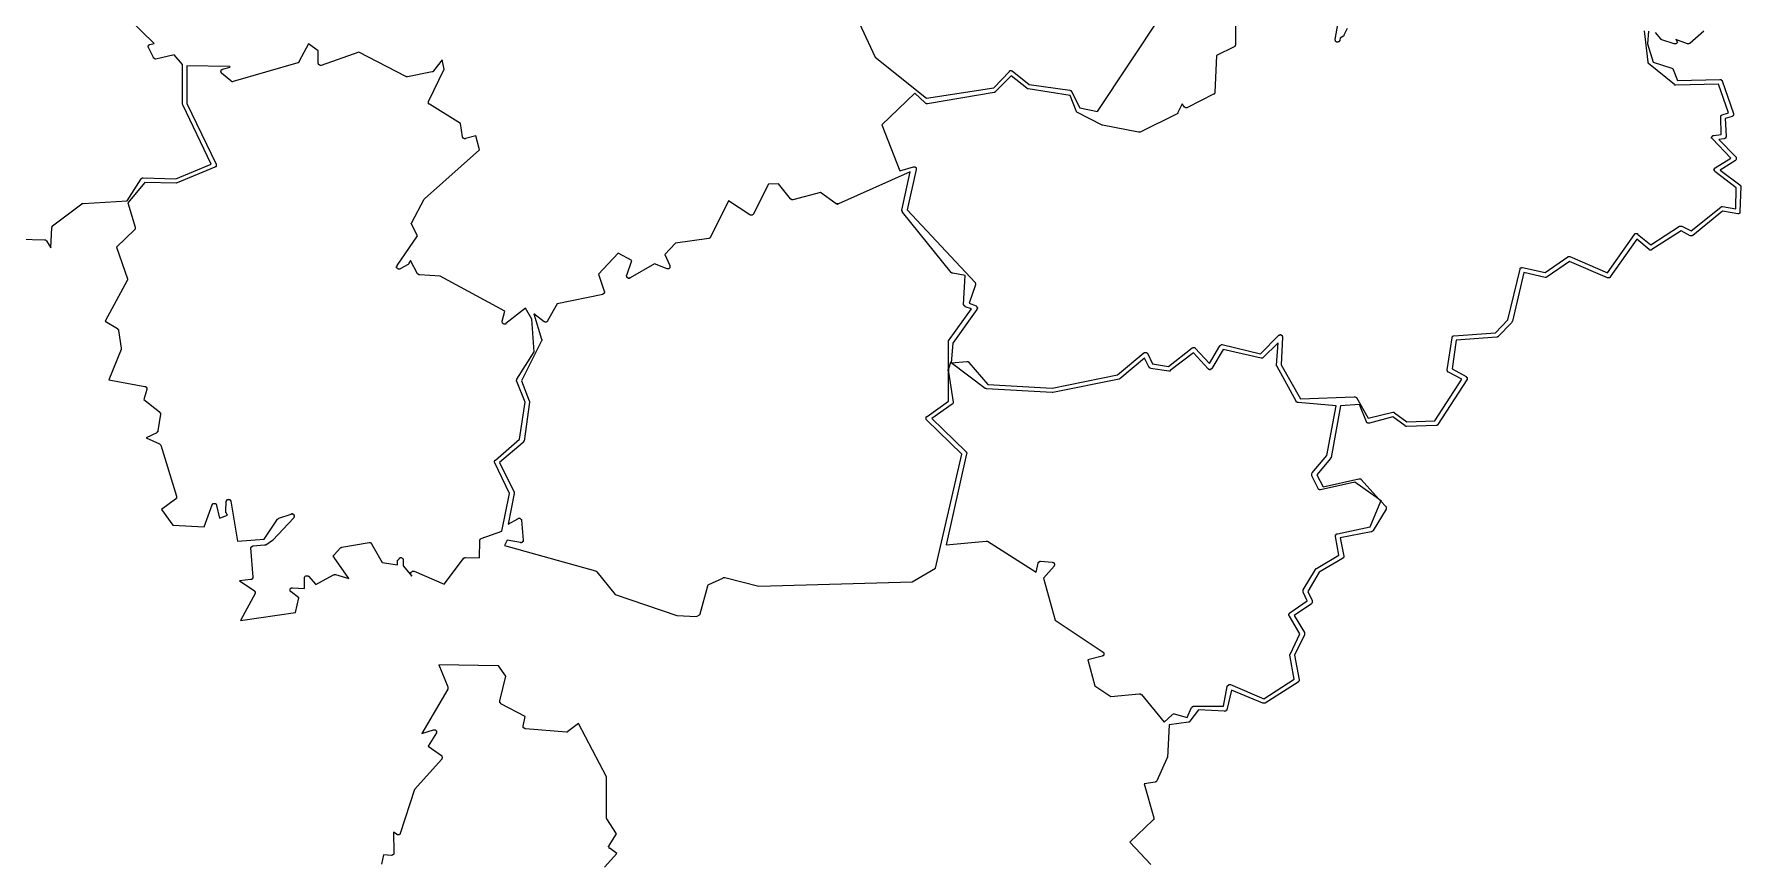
# Model space of a CAD drawing. Header units: metres. Extents: x 12 to 388, y 12 to 220.
# Drawn here: x 204.63 to 241.98, y 62.13 to 80.2 of the extents above; entities that cross this region are included whole.
import ezdxf

# ---------------------------------------------------------------- set-up
doc = ezdxf.new("R2010")
doc.units = ezdxf.units.M

msp = doc.modelspace()

# ---------------------------------------------------------------- linework, layer by layer
for points in [[(222.13, 81.65), (223.03, 79.7), (224.16, 78.8), (225.63, 79.03), (225.97, 79.39), (225.97, 79.4), (225.98, 79.4), (225.99, 79.41), (226, 79.41), (226.01, 79.41), (226.02, 79.41), (226.02, 79.4), (226.03, 79.4), (226.4, 79.1), (227.29, 78.98), (227.3, 78.97), (227.31, 78.97), (227.32, 78.97), (227.32, 78.96), (227.33, 78.96), (227.33, 78.95), (227.51, 78.59), (227.9, 78.51), (229.3, 80.62)], [(233.36, 80.33), (233.29, 80.18), (233.29, 80.17), (233.28, 80.16), (233.27, 80.15), (233.21, 80.12), (233.2, 80.07), (233.2, 80.06), (233.19, 80.05), (233.19, 80.04), (233.18, 80.04), (233.17, 80.04), (233.17, 80.03), (233.16, 80.03), (233.15, 80.03), (233.14, 80.03), (233.13, 80.04), (233.12, 80.04), (233.11, 80.05), (233.11, 80.06), (233.11, 80.07), (233.1, 80.07), (233.1, 80.08), (233.1, 80.09), (233.26, 81.01)], [(204.32, 75.72), (204.85, 75.7), (204.86, 75.7), (204.87, 75.7), (204.88, 75.7), (204.89, 75.69), (204.9, 75.68), (204.99, 75.53), (205.01, 75.97), (205.02, 75.98), (205.02, 75.99), (205.02, 76), (205.03, 76), (205.03, 76.01), (205.67, 76.49), (205.67, 76.5), (205.68, 76.5), (205.69, 76.5), (205.7, 76.5), (206.66, 76.56), (206.97, 77.04), (206.98, 77.05), (206.99, 77.05), (206.99, 77.06), (207, 77.06), (207.01, 77.06), (207.73, 77.04), (208.5, 77.36), (207.88, 78.66), (207.87, 78.67), (207.87, 78.68), (207.87, 79.54), (207.69, 79.75), (207.29, 79.66), (207.28, 79.66), (207.27, 79.66), (207.26, 79.67), (207.25, 79.67), (207.25, 79.68), (207.24, 79.68), (207.24, 79.69), (207.13, 79.91), (207.12, 79.92), (207.12, 79.93), (207.12, 79.94), (207.13, 79.95), (207.13, 79.96), (207.14, 79.96), (207.14, 79.97), (207.15, 79.97), (207.16, 79.98), (207.25, 80), (206.69, 80.55)], [(230.92, 80.55), (230.92, 79.98), (230.92, 79.97), (230.92, 79.96), (230.91, 79.95), (230.91, 79.94), (230.9, 79.94), (230.9, 79.93), (230.89, 79.93), (230.5, 79.74), (230.47, 78.93), (230.47, 78.92), (230.47, 78.91), (230.46, 78.91), (230.46, 78.9), (230.45, 78.89), (230.44, 78.89), (229.87, 78.6), (229.86, 78.59), (229.85, 78.59), (229.84, 78.59), (229.83, 78.59), (229.82, 78.6), (229.81, 78.6), (229.81, 78.61), (229.8, 78.61), (229.75, 78.68), (229.66, 78.49), (229.66, 78.48), (229.66, 78.47), (229.65, 78.47), (229.64, 78.46), (228.83, 78.06), (228.82, 78.06), (228.81, 78.06), (228.8, 78.06), (228.01, 78.21), (228, 78.21), (227.45, 78.5), (227.44, 78.51), (227.43, 78.52), (227.43, 78.53), (227.3, 78.86), (226.38, 79.01), (226.37, 79.01), (226.36, 79.01), (226.35, 79.02), (226.01, 79.29), (225.67, 78.95), (225.66, 78.94), (225.65, 78.94), (225.65, 78.93), (225.64, 78.93), (224.18, 78.68), (224.17, 78.68), (224.16, 78.68), (224.15, 78.69), (224.14, 78.69), (224.13, 78.7), (223.9, 78.91), (223.18, 78.22), (223.57, 77.21), (223.87, 77.3), (223.88, 77.3), (223.89, 77.3), (223.9, 77.3), (223.91, 77.3), (223.91, 77.29), (223.92, 77.29), (223.92, 77.28), (223.93, 77.28), (223.93, 77.27), (223.93, 77.26), (223.93, 77.25), (223.93, 77.24), (223.73, 76.36), (225.22, 74.77), (225.22, 74.76), (225.23, 74.75), (225.23, 74.74), (225.23, 74.73), (225.23, 74.72), (225.09, 74.32), (225.24, 74.26), (225.24, 74.25), (225.25, 74.25), (225.25, 74.24), (225.26, 74.24), (225.26, 74.23), (225.26, 74.22), (225.27, 74.22), (225.27, 74.21), (225.27, 74.2), (225.26, 74.19), (225.26, 74.18), (224.73, 73.44), (224.7, 73.01), (225.04, 73.04), (225.05, 73.04), (225.06, 73.04), (225.07, 73.03), (225.08, 73.03), (225.08, 73.02), (225.5, 72.54), (226.91, 72.46), (228.34, 72.75), (228.91, 73.23), (228.92, 73.23), (228.92, 73.24), (228.93, 73.24), (228.94, 73.24), (228.95, 73.24), (228.96, 73.24), (228.97, 73.24), (228.97, 73.23), (228.98, 73.23), (228.99, 73.22), (229.1, 72.99), (229.45, 72.93), (229.97, 73.34), (229.98, 73.34), (229.99, 73.35), (230, 73.35), (230.01, 73.35), (230.02, 73.35), (230.03, 73.34), (230.04, 73.34), (230.04, 73.33), (230.35, 73), (230.58, 73.38), (230.58, 73.39), (230.59, 73.39), (230.59, 73.4), (230.6, 73.4), (230.61, 73.41), (230.62, 73.41), (230.63, 73.41), (231.47, 73.21), (231.86, 73.61), (231.87, 73.62), (231.88, 73.62), (231.89, 73.63), (231.9, 73.63), (231.91, 73.63), (231.91, 73.62), (231.92, 73.62), (231.93, 73.62), (231.93, 73.61), (231.94, 73.61), (231.94, 73.6), (231.94, 73.59), (231.95, 73.59), (231.95, 73.58), (231.95, 73.57), (231.92, 72.97), (232.34, 72.22), (233.52, 72.27), (233.53, 72.27), (233.54, 72.27), (233.55, 72.26), (233.56, 72.26), (233.56, 72.25), (233.57, 72.25), (233.82, 71.8), (234.36, 71.93), (234.37, 71.93), (234.38, 71.93), (234.39, 71.93), (234.4, 71.92), (234.67, 71.72), (235.28, 71.74), (235.87, 72.65), (235.58, 72.81), (235.57, 72.81), (235.57, 72.82), (235.56, 72.82), (235.56, 72.83), (235.56, 72.84), (235.55, 72.84), (235.55, 72.85), (235.55, 72.86), (235.66, 73.56), (235.66, 73.57), (235.66, 73.58), (235.67, 73.59), (235.68, 73.6), (235.69, 73.6), (235.7, 73.6), (236.61, 73.67), (236.88, 73.95), (237.15, 75.06), (237.15, 75.07), (237.15, 75.08), (237.16, 75.08), (237.16, 75.09), (237.17, 75.09), (237.18, 75.09), (237.18, 75.1), (237.19, 75.1), (237.2, 75.1), (237.7, 74.99), (238.19, 75.33), (238.2, 75.34), (238.21, 75.34), (238.22, 75.34), (238.23, 75.34), (238.24, 75.34), (239.06, 74.98), (239.65, 75.82), (239.65, 75.83), (239.66, 75.83), (239.66, 75.84), (239.67, 75.84), (239.68, 75.84), (239.69, 75.84), (239.7, 75.84), (239.71, 75.84), (239.72, 75.84), (239.72, 75.83), (240.01, 75.59), (240.64, 76), (240.65, 76), (240.66, 76), (240.67, 76), (240.68, 76), (240.69, 76), (240.89, 75.9), (241.54, 76.42), (241.55, 76.43), (241.56, 76.43), (241.57, 76.43), (241.58, 76.43), (241.87, 76.38), (241.88, 76.84), (241.41, 77.2), (241.4, 77.21), (241.4, 77.22), (241.4, 77.23), (241.39, 77.23), (241.39, 77.24), (241.4, 77.24), (241.4, 77.25), (241.4, 77.26), (241.4, 77.27), (241.41, 77.27), (241.41, 77.28), (241.42, 77.28), (241.76, 77.49), (241.36, 77.91), (241.35, 77.91), (241.35, 77.92), (241.35, 77.93), (241.34, 77.93), (241.34, 77.94), (241.34, 77.95), (241.35, 77.96), (241.35, 77.97), (241.36, 77.98), (241.37, 77.98), (241.37, 77.99), (241.38, 77.99), (241.39, 77.99), (241.55, 78.01), (241.54, 78.39), (241.54, 78.4), (241.54, 78.41), (241.54, 78.42), (241.55, 78.42), (241.55, 78.43), (241.56, 78.43), (241.56, 78.44), (241.57, 78.44), (241.71, 78.48), (241.49, 79.11), (240.56, 79.09), (240.55, 79.09), (240.54, 79.09), (240.53, 79.09), (240.53, 79.1), (239.96, 79.56), (239.95, 79.57), (239.95, 79.58), (239.95, 79.59), (239.87, 80.28)], [(239.96, 80.27), (239.94, 79.99), (240.06, 79.59), (240.47, 79.46), (240.48, 79.46), (240.48, 79.45), (240.49, 79.45), (240.5, 79.44), (240.5, 79.43), (240.59, 79.19), (241.52, 79.21), (241.53, 79.21), (241.54, 79.21), (241.55, 79.21), (241.55, 79.2), (241.56, 79.2), (241.56, 79.19), (241.57, 79.19), (241.57, 79.18), (241.82, 78.47), (241.82, 78.46), (241.82, 78.45), (241.82, 78.44), (241.82, 78.43), (241.81, 78.42), (241.8, 78.41), (241.79, 78.41), (241.79, 78.4), (241.64, 78.36), (241.66, 77.97), (241.66, 77.96), (241.65, 77.95), (241.65, 77.94), (241.65, 77.93), (241.64, 77.93), (241.63, 77.92), (241.62, 77.92), (241.62, 77.91), (241.61, 77.91), (241.5, 77.9), (241.87, 77.52), (241.87, 77.51), (241.88, 77.51), (241.88, 77.5), (241.88, 77.49), (241.88, 77.48), (241.88, 77.47), (241.88, 77.46), (241.87, 77.45), (241.86, 77.44), (241.53, 77.23), (241.96, 76.91), (241.96, 76.9), (241.97, 76.9), (241.97, 76.89), (241.97, 76.88), (241.98, 76.88), (241.98, 76.87), (241.96, 76.32), (241.96, 76.31), (241.96, 76.3), (241.96, 76.29), (241.95, 76.29), (241.95, 76.28), (241.94, 76.28), (241.93, 76.27), (241.92, 76.27), (241.91, 76.27), (241.58, 76.33), (240.93, 75.8), (240.92, 75.8), (240.92, 75.79), (240.91, 75.79), (240.9, 75.79), (240.89, 75.79), (240.88, 75.79), (240.87, 75.79), (240.67, 75.9), (240.03, 75.49), (240.02, 75.48), (240.01, 75.48), (240, 75.48), (239.99, 75.48), (239.98, 75.48), (239.98, 75.49), (239.97, 75.49), (239.7, 75.72), (239.12, 74.89), (239.12, 74.88), (239.11, 74.88), (239.11, 74.87), (239.1, 74.87), (239.09, 74.87), (239.08, 74.87), (239.07, 74.87), (239.06, 74.87), (238.23, 75.23), (237.74, 74.89), (237.73, 74.89), (237.72, 74.88), (237.71, 74.88), (237.7, 74.88), (237.23, 74.99), (236.98, 73.92), (236.97, 73.91), (236.97, 73.9), (236.96, 73.89), (236.67, 73.59), (236.67, 73.58), (236.66, 73.58), (236.65, 73.58), (236.65, 73.57), (236.64, 73.57), (235.75, 73.51), (235.66, 72.88), (235.97, 72.71), (235.97, 72.7), (235.98, 72.7), (235.98, 72.69), (235.99, 72.69), (235.99, 72.68), (235.99, 72.67), (235.99, 72.66), (235.99, 72.65), (235.99, 72.64), (235.98, 72.64), (235.35, 71.66), (235.34, 71.65), (235.33, 71.65), (235.33, 71.64), (235.32, 71.64), (235.31, 71.64), (234.66, 71.62), (234.65, 71.62), (234.64, 71.62), (234.63, 71.63), (234.36, 71.83), (233.85, 71.69), (233.84, 71.69), (233.83, 71.69), (233.82, 71.69), (233.81, 71.69), (233.81, 71.7), (233.8, 71.7), (233.79, 71.71), (233.79, 71.72), (233.63, 72.1), (233.22, 72.07), (233.01, 70.94), (233.01, 70.93), (233, 70.93), (233, 70.92), (232.7, 70.56), (232.84, 70.3), (233.62, 70.47), (233.63, 70.47), (233.64, 70.47), (233.65, 70.47), (233.66, 70.47), (233.66, 70.46), (233.67, 70.46), (234.06, 70.03), (234.11, 70), (234.1, 69.98), (234.21, 69.87), (234.22, 69.86), (234.22, 69.85), (234.22, 69.84), (234.22, 69.83), (234.22, 69.82), (234.22, 69.81), (233.93, 69.34), (233.92, 69.33), (233.92, 69.32), (233.91, 69.32), (233.91, 69.32), (233.9, 69.32), (233.9, 69.31), (233.89, 69.31), (233.21, 69.18), (233.29, 68.78), (233.29, 68.77), (233.29, 68.76), (233.28, 68.76), (233.28, 68.75), (233.28, 68.74), (233.27, 68.74), (233.27, 68.73), (233.26, 68.73), (232.75, 68.43), (232.5, 68.01), (232.6, 67.81), (232.6, 67.8), (232.6, 67.79), (232.6, 67.78), (232.6, 67.77), (232.6, 67.76), (232.59, 67.75), (232.58, 67.74), (232.2, 67.48), (232.43, 67.11), (232.43, 67.1), (232.43, 67.09), (232.43, 67.08), (232.43, 67.07), (232.43, 67.06), (232.21, 66.61), (232.31, 66.07), (232.31, 66.06), (232.31, 66.05), (232.3, 66.04), (232.3, 66.03), (232.29, 66.03), (232.29, 66.02), (231.57, 65.56), (231.56, 65.56), (231.55, 65.56), (231.54, 65.56), (231.53, 65.56), (231.52, 65.56), (230.83, 65.85), (230.73, 65.42), (230.73, 65.41), (230.72, 65.41), (230.72, 65.4), (230.71, 65.4), (230.71, 65.39), (230.7, 65.39), (230.69, 65.39), (230.69, 65.38), (230.68, 65.39), (230.11, 65.42), (229.92, 65.17), (229.92, 65.16), (229.91, 65.16), (229.91, 65.15), (229.9, 65.15), (229.89, 65.15), (229.47, 65.09), (229.43, 64.37), (229.42, 64.36), (229.42, 64.35), (229.2, 63.86), (229.19, 63.85), (229.18, 63.84), (229.17, 63.84), (229.16, 63.83), (228.92, 63.8), (229.13, 63.05), (229.13, 63.04), (229.13, 63.03), (229.13, 63.02), (229.12, 63.01), (229.12, 63), (229.11, 63), (228.61, 62.52), (229.07, 62.03)], [(241.17, 80.27), (240.86, 80), (240.85, 80), (240.85, 79.99), (240.84, 79.99), (240.83, 79.99), (240.82, 79.99), (240.81, 79.99), (240.56, 80.09), (240.58, 80.06), (240.58, 80.05), (240.58, 80.04), (240.59, 80.04), (240.59, 80.03), (240.58, 80.02), (240.58, 80.01), (240.57, 80), (240.56, 79.99), (240.55, 79.99), (240.54, 79.99), (240.53, 79.99), (240.52, 79.99), (240.25, 80.08), (240.24, 80.09), (240.23, 80.09), (240.23, 80.1), (240.11, 80.24)], [(217.11, 61.97), (217.38, 62.27), (217.23, 62.38), (217.22, 62.38), (217.22, 62.39), (217.21, 62.39), (217.21, 62.4), (217.21, 62.41), (217.21, 62.42), (217.2, 62.42), (217.2, 62.43), (217.21, 62.43), (217.21, 62.44), (217.21, 62.45), (217.37, 62.7), (217.16, 63.03), (217.16, 63.04), (217.15, 63.04), (217.15, 63.05), (217.15, 63.06), (217.15, 63.95), (216.54, 65.12), (216.31, 64.94), (216.3, 64.94), (216.3, 64.93), (216.29, 64.93), (216.28, 64.93), (215.38, 65), (215.37, 65.01), (215.36, 65.01), (215.35, 65.01), (215.35, 65.02), (215.34, 65.02), (215.34, 65.03), (215.33, 65.03), (215.33, 65.04), (215.33, 65.05), (215.33, 65.06), (215.37, 65.27), (214.84, 65.55), (214.84, 65.56), (214.83, 65.56), (214.83, 65.57), (214.82, 65.57), (214.82, 65.58), (214.82, 65.59), (214.82, 65.6), (214.82, 65.61), (214.95, 66.15), (214.79, 66.38), (213.48, 66.4), (213.68, 65.92), (213.68, 65.91), (213.68, 65.9), (213.68, 65.89), (213.68, 65.88), (213.68, 65.87), (213.11, 64.9), (213.37, 64.98), (213.38, 64.98), (213.39, 64.98), (213.4, 64.98), (213.41, 64.98), (213.41, 64.97), (213.42, 64.97), (213.42, 64.96), (213.43, 64.96), (213.43, 64.95), (213.43, 64.94), (213.43, 64.93), (213.43, 64.92), (213.43, 64.91), (213.25, 64.62), (213.54, 64.42), (213.54, 64.41), (213.55, 64.41), (213.55, 64.4), (213.56, 64.39), (213.56, 64.38), (213.56, 64.37), (213.56, 64.36), (213.55, 64.35), (213.55, 64.34), (212.95, 63.67), (212.64, 62.71), (212.64, 62.7), (212.63, 62.7), (212.63, 62.69), (212.62, 62.69), (212.62, 62.68), (212.61, 62.68), (212.6, 62.68), (212.59, 62.68), (212.58, 62.68), (212.57, 62.68), (212.57, 62.69), (212.49, 62.74), (212.5, 62.29), (212.5, 62.28), (212.5, 62.27), (212.5, 62.26), (212.49, 62.25), (212.48, 62.24), (212.47, 62.24), (212.46, 62.23), (212.45, 62.23), (212.27, 62.24), (212.23, 62.04)]]:
    msp.add_lwpolyline(points)
for points in [[(207.66, 69.46), (208.35, 69.42), (208.52, 69.9), (208.52, 69.91), (208.53, 69.91), (208.53, 69.92), (208.54, 69.92), (208.54, 69.93), (208.55, 69.93), (208.56, 69.93), (208.57, 69.93), (208.58, 69.93), (208.59, 69.93), (208.6, 69.93), (208.6, 69.92), (208.61, 69.92), (208.61, 69.91), (208.62, 69.9), (208.62, 69.89), (208.68, 69.61), (208.86, 69.68), (208.83, 69.73), (208.82, 69.73), (208.82, 69.74), (208.82, 69.75), (208.82, 69.76), (208.83, 69.98), (208.83, 69.99), (208.84, 69.99), (208.84, 70), (208.84, 70.01), (208.85, 70.01), (208.85, 70.02), (208.86, 70.02), (208.87, 70.02), (208.88, 70.02), (208.88, 70.03), (208.89, 70.02), (208.9, 70.02), (208.91, 70.02), (208.92, 70.01), (208.92, 70), (208.93, 70), (208.93, 69.99), (208.93, 69.98), (209.08, 69.11), (209.66, 69.15), (209.95, 69.59), (209.96, 69.59), (209.96, 69.6), (209.97, 69.6), (209.98, 69.61), (210.25, 69.7), (210.26, 69.7), (210.26, 69.71), (210.27, 69.71), (210.28, 69.71), (210.28, 69.7), (210.29, 69.7), (210.3, 69.7), (210.3, 69.69), (210.31, 69.69), (210.31, 69.68), (210.32, 69.67), (210.32, 69.66), (210.32, 69.65), (210.32, 69.64), (210.31, 69.63), (210.31, 69.62), (209.85, 69.13), (209.85, 69.12), (209.84, 69.12), (209.7, 69.02), (209.69, 69.02), (209.68, 69.02), (209.67, 69.02), (209.41, 69), (209.36, 68.96), (209.41, 68.32), (209.41, 68.31), (209.41, 68.3), (209.41, 68.29), (209.4, 68.29), (209.4, 68.28), (209.39, 68.28), (209.39, 68.27), (209.38, 68.27), (209.37, 68.27), (209.12, 68.24), (209.44, 68.03), (209.44, 68.02), (209.45, 68.02), (209.45, 68.01), (209.46, 68.01), (209.46, 68), (209.46, 67.99), (209.46, 67.98), (209.46, 67.97), (209.46, 67.96), (209.14, 67.37), (210.35, 67.55), (210.42, 67.87), (210.25, 68), (210.24, 68), (210.24, 68.01), (210.23, 68.02), (210.23, 68.03), (210.23, 68.04), (210.23, 68.05), (210.23, 68.06), (210.24, 68.07), (210.24, 68.08), (210.25, 68.08), (210.26, 68.09), (210.27, 68.09), (210.28, 68.09), (210.54, 68.07), (210.54, 68.3), (210.54, 68.31), (210.54, 68.32), (210.55, 68.32), (210.55, 68.33), (210.56, 68.34), (210.57, 68.35), (210.58, 68.35), (210.59, 68.35), (210.6, 68.35), (210.61, 68.35), (210.62, 68.35), (210.62, 68.34), (210.63, 68.34), (210.79, 68.16), (211.18, 68.37), (211.19, 68.37), (211.19, 68.38), (211.2, 68.38), (211.21, 68.38), (211.22, 68.38), (211.51, 68.29), (211.19, 68.75), (211.19, 68.76), (211.18, 68.76), (211.18, 68.77), (211.18, 68.78), (211.18, 68.79), (211.18, 68.8), (211.19, 68.8), (211.19, 68.81), (211.33, 68.96), (211.34, 68.97), (211.35, 68.97), (211.35, 68.98), (211.36, 68.98), (211.96, 69.08), (211.97, 69.08), (211.98, 69.08), (211.99, 69.07), (212, 69.07), (212, 69.06), (212.01, 69.06), (212.01, 69.05), (212.24, 68.64), (212.58, 68.59), (212.58, 68.67), (212.58, 68.68), (212.58, 68.69), (212.59, 68.69), (212.59, 68.7), (212.62, 68.73), (212.62, 68.74), (212.63, 68.74), (212.64, 68.74), (212.64, 68.75), (212.65, 68.75), (212.66, 68.75), (212.67, 68.74), (212.68, 68.74), (212.69, 68.73), (212.7, 68.72), (212.7, 68.71), (212.7, 68.7), (212.7, 68.57), (212.89, 68.34), (212.87, 68.38), (212.87, 68.39), (212.87, 68.4), (212.87, 68.41), (212.87, 68.42), (212.88, 68.43), (212.89, 68.44), (212.9, 68.45), (212.91, 68.45), (212.92, 68.45), (212.93, 68.45), (212.94, 68.45), (213.6, 68.17), (214.02, 68.73), (214.03, 68.73), (214.03, 68.74), (214.04, 68.74), (214.05, 68.74), (214.06, 68.75), (214.07, 68.75), (214.37, 68.74), (214.38, 69.12), (214.38, 69.13), (214.38, 69.14), (214.39, 69.14), (214.39, 69.15), (214.4, 69.16), (214.41, 69.17), (214.86, 69.33), (215.03, 70.15), (214.71, 70.82), (214.7, 70.83), (214.7, 70.84), (214.7, 70.85), (214.7, 70.86), (214.71, 70.87), (214.71, 70.88), (214.72, 70.88), (215.25, 71.34), (215.37, 72.15), (215.19, 72.6), (215.19, 72.61), (215.18, 72.61), (215.18, 72.62), (215.18, 72.63), (215.19, 72.63), (215.19, 72.64), (215.19, 72.65), (215.57, 73.25), (215.52, 73.97), (215.38, 74.21), (214.95, 73.87), (214.95, 73.86), (214.94, 73.86), (214.93, 73.86), (214.92, 73.86), (214.91, 73.86), (214.9, 73.86), (214.89, 73.87), (214.88, 73.88), (214.88, 73.89), (214.87, 73.9), (214.87, 73.91), (214.87, 73.92), (214.93, 74.14), (213.51, 74.91), (213.06, 74.94), (213.05, 74.94), (213.04, 74.94), (213.04, 74.95), (213.03, 74.95), (213.03, 74.96), (213.02, 74.96), (212.86, 75.25), (212.83, 75.19), (212.83, 75.18), (212.82, 75.17), (212.81, 75.16), (212.64, 75.07), (212.63, 75.06), (212.62, 75.06), (212.61, 75.06), (212.6, 75.06), (212.59, 75.06), (212.59, 75.07), (212.58, 75.07), (212.57, 75.08), (212.57, 75.09), (212.56, 75.09), (212.56, 75.1), (212.56, 75.11), (212.56, 75.12), (212.57, 75.12), (212.57, 75.13), (212.57, 75.14), (213.02, 75.79), (212.89, 76.03), (212.89, 76.04), (212.88, 76.05), (212.88, 76.06), (212.89, 76.07), (212.89, 76.08), (213.16, 76.59), (213.17, 76.6), (214.37, 77.67), (214.29, 77.98), (214.07, 77.92), (214.06, 77.91), (214.05, 77.91), (214.04, 77.91), (214.04, 77.92), (214.03, 77.92), (214.02, 77.92), (214.02, 77.93), (214.01, 77.93), (214.01, 77.94), (214.01, 77.95), (214, 77.95), (214, 77.96), (213.96, 78.25), (213.28, 78.67), (213.27, 78.67), (213.26, 78.68), (213.26, 78.69), (213.26, 78.7), (213.26, 78.71), (213.26, 78.72), (213.26, 78.73), (213.6, 79.44), (213.56, 79.64), (213.37, 79.4), (213.37, 79.39), (213.36, 79.39), (213.35, 79.38), (213.34, 79.38), (212.8, 79.27), (212.79, 79.27), (212.78, 79.27), (212.77, 79.27), (212.77, 79.28), (212.76, 79.28), (211.73, 79.81), (210.91, 79.52), (210.9, 79.52), (210.89, 79.52), (210.88, 79.52), (210.87, 79.53), (210.86, 79.53), (210.86, 79.54), (210.85, 79.54), (210.85, 79.55), (210.85, 79.56), (210.84, 79.56), (210.84, 79.57), (210.84, 79.84), (210.63, 79.99), (210.43, 79.61), (210.43, 79.6), (210.42, 79.59), (210.41, 79.59), (210.41, 79.58), (210.4, 79.58), (208.98, 79.17), (208.97, 79.16), (208.96, 79.16), (208.95, 79.16), (208.95, 79.17), (208.94, 79.17), (208.93, 79.18), (208.73, 79.35), (208.72, 79.36), (208.72, 79.37), (208.71, 79.38), (208.71, 79.39), (208.72, 79.4), (208.72, 79.41), (208.72, 79.42), (208.73, 79.42), (208.73, 79.43), (208.74, 79.43), (208.75, 79.43), (208.75, 79.44), (208.92, 79.48), (208.91, 79.5), (207.97, 79.51), (207.97, 78.69), (208.61, 77.36), (208.61, 77.35), (208.61, 77.34), (208.61, 77.33), (208.61, 77.32), (208.61, 77.31), (208.6, 77.3), (208.59, 77.3), (208.59, 77.29), (208.58, 77.29), (207.76, 76.95), (207.75, 76.95), (207.75, 76.94), (207.74, 76.94), (207.05, 76.96), (206.68, 76.51), (206.84, 75.98), (206.84, 75.97), (206.84, 75.96), (206.84, 75.95), (206.84, 75.94), (206.83, 75.94), (206.83, 75.93), (206.43, 75.54), (206.67, 74.85), (206.67, 74.84), (206.67, 74.83), (206.67, 74.82), (206.66, 74.81), (206.18, 73.92), (206.45, 73.76), (206.45, 73.75), (206.46, 73.75), (206.46, 73.74), (206.47, 73.74), (206.47, 73.73), (206.47, 73.72), (206.53, 73.33), (206.53, 73.32), (206.53, 73.31), (206.53, 73.3), (206.26, 72.64), (207.05, 72.49), (207.06, 72.49), (207.07, 72.49), (207.07, 72.48), (207.08, 72.48), (207.08, 72.47), (207.09, 72.47), (207.09, 72.46), (207.09, 72.45), (207.09, 72.44), (207.09, 72.43), (207.03, 72.21), (207.37, 71.94), (207.38, 71.93), (207.38, 71.92), (207.39, 71.92), (207.39, 71.91), (207.39, 71.9), (207.39, 71.89), (207.33, 71.52), (207.33, 71.51), (207.33, 71.5), (207.32, 71.5), (207.32, 71.49), (207.31, 71.49), (207.31, 71.48), (207.08, 71.37), (207.37, 71.24), (207.38, 71.23), (207.39, 71.22), (207.4, 71.21), (207.74, 70.09), (207.74, 70.08), (207.74, 70.07), (207.74, 70.06), (207.74, 70.05), (207.74, 70.04), (207.73, 70.04), (207.73, 70.03), (207.72, 70.03), (207.41, 69.8), (207.66, 69.46)], [(215.32, 69.09), (215.31, 69.09), (215.31, 69.08), (215.3, 69.08), (215.29, 69.08), (215.29, 69.07), (215.28, 69.07), (215.27, 69.08), (214.98, 69.13), (214.92, 69.01), (216.91, 68.46), (216.92, 68.46), (216.92, 68.45), (216.93, 68.45), (216.94, 68.44), (217.34, 67.94), (218.69, 67.48), (219.12, 67.46), (219.2, 67.5), (219.2, 67.51), (219.2, 67.52), (219.37, 68.13), (219.37, 68.14), (219.38, 68.15), (219.39, 68.16), (219.7, 68.3), (219.71, 68.31), (219.72, 68.31), (219.73, 68.31), (219.74, 68.31), (220.49, 68.12), (223.84, 68.22), (224.35, 68.52), (224.93, 71.01), (224.16, 71.76), (224.16, 71.77), (224.15, 71.77), (224.15, 71.78), (224.15, 71.79), (224.15, 71.8), (224.15, 71.81), (224.15, 71.82), (224.15, 71.83), (224.16, 71.83), (224.16, 71.84), (224.17, 71.84), (224.64, 72.17), (224.64, 72.81), (224.63, 72.86), (224.64, 72.88), (224.64, 73.46), (224.64, 73.47), (224.64, 73.48), (224.64, 73.49), (225.14, 74.19), (225, 74.24), (225, 74.25), (224.99, 74.25), (224.99, 74.26), (224.98, 74.26), (224.98, 74.27), (224.97, 74.28), (224.97, 74.29), (225, 74.92), (224.73, 74.97), (224.72, 74.97), (224.71, 74.98), (224.7, 74.98), (224.7, 74.99), (223.63, 76.31), (223.63, 76.32), (223.63, 76.33), (223.62, 76.33), (223.62, 76.34), (223.62, 76.35), (223.8, 77.19), (222.23, 76.49), (222.22, 76.49), (222.21, 76.49), (222.21, 76.48), (222.2, 76.48), (222.2, 76.49), (222.19, 76.49), (222.18, 76.49), (221.84, 76.74), (221.23, 76.58), (221.22, 76.58), (221.21, 76.58), (221.2, 76.58), (221.2, 76.59), (221.19, 76.59), (221.18, 76.6), (220.92, 76.93), (220.7, 76.92), (220.37, 76.27), (220.36, 76.26), (220.35, 76.25), (220.34, 76.24), (220.33, 76.24), (220.32, 76.24), (220.31, 76.24), (220.3, 76.24), (220.3, 76.25), (220.29, 76.25), (219.82, 76.56), (219.43, 75.76), (219.42, 75.75), (219.41, 75.74), (219.4, 75.74), (219.4, 75.73), (219.39, 75.73), (218.66, 75.63), (218.43, 75.38), (218.54, 75.14), (218.54, 75.13), (218.54, 75.12), (218.54, 75.11), (218.54, 75.1), (218.54, 75.09), (218.53, 75.08), (218.52, 75.07), (218.51, 75.07), (218.5, 75.07), (218.49, 75.07), (218.48, 75.07), (218.2, 75.18), (217.67, 74.87), (217.66, 74.87), (217.66, 74.86), (217.65, 74.86), (217.64, 74.86), (217.63, 74.86), (217.63, 74.87), (217.62, 74.87), (217.61, 74.87), (217.61, 74.88), (217.6, 74.88), (217.6, 74.89), (217.6, 74.9), (217.59, 74.91), (217.59, 74.92), (217.6, 74.93), (217.71, 75.25), (217.41, 75.41), (216.98, 74.95), (217.1, 74.58), (217.11, 74.57), (217.11, 74.56), (217.11, 74.55), (217.1, 74.55), (217.1, 74.54), (217.1, 74.53), (217.09, 74.53), (217.09, 74.52), (217.08, 74.52), (217.07, 74.52), (217.07, 74.51), (216.07, 74.3), (215.86, 73.93), (215.86, 73.92), (215.85, 73.91), (215.84, 73.91), (215.84, 73.9), (215.83, 73.9), (215.82, 73.9), (215.81, 73.9), (215.8, 73.9), (215.8, 73.91), (215.79, 73.91), (215.56, 74.08), (215.73, 73.53), (215.74, 73.53), (215.74, 73.52), (215.74, 73.51), (215.74, 73.5), (215.73, 73.5), (215.73, 73.49), (215.29, 72.62), (215.46, 72.18), (215.47, 72.17), (215.47, 72.16), (215.47, 72.15), (215.35, 71.3), (215.34, 71.3), (215.34, 71.29), (215.34, 71.28), (215.33, 71.28), (215.33, 71.27), (214.81, 70.83), (215.13, 70.18), (215.13, 70.17), (215.13, 70.16), (215.13, 70.15), (215, 69.48), (215.21, 69.6), (215.22, 69.61), (215.23, 69.61), (215.24, 69.61), (215.25, 69.61), (215.26, 69.61), (215.27, 69.6), (215.28, 69.59), (215.29, 69.58), (215.29, 69.57), (215.33, 69.13), (215.33, 69.12), (215.33, 69.11), (215.33, 69.1), (215.32, 69.1), (215.32, 69.09)], [(225.03, 71.05), (225.03, 71.04), (225.04, 71.03), (225.04, 71.02), (225.03, 71.02), (224.59, 69.03), (225.46, 69.11), (225.47, 69.11), (225.48, 69.11), (225.49, 69.11), (226.56, 68.43), (226.6, 68.63), (226.6, 68.64), (226.61, 68.64), (226.61, 68.65), (226.62, 68.65), (226.62, 68.66), (226.63, 68.66), (226.64, 68.66), (226.64, 68.67), (226.65, 68.67), (226.91, 68.65), (226.92, 68.64), (226.93, 68.64), (226.94, 68.64), (226.94, 68.63), (226.95, 68.63), (226.95, 68.62), (226.95, 68.61), (226.96, 68.61), (226.96, 68.6), (226.96, 68.59), (226.96, 68.58), (226.95, 68.58), (226.95, 68.57), (226.95, 68.56), (226.72, 68.3), (226.97, 67.38), (228.02, 66.68), (228.03, 66.68), (228.03, 66.67), (228.04, 66.66), (228.04, 66.65), (228.04, 66.64), (228.04, 66.63), (228.04, 66.62), (228.03, 66.61), (228.03, 66.6), (228.02, 66.6), (228.01, 66.6), (228.01, 66.59), (228, 66.59), (227.69, 66.51), (227.84, 65.94), (228.19, 65.71), (228.81, 65.77), (228.82, 65.77), (228.83, 65.77), (228.84, 65.77), (228.84, 65.76), (228.85, 65.76), (228.85, 65.75), (228.86, 65.75), (229.36, 65.15), (229.53, 65.31), (229.54, 65.32), (229.55, 65.32), (229.56, 65.33), (229.57, 65.33), (229.58, 65.33), (229.86, 65.25), (229.96, 65.47), (229.97, 65.47), (229.97, 65.48), (229.98, 65.49), (229.99, 65.49), (229.99, 65.5), (230, 65.5), (230.01, 65.5), (230.66, 65.5), (230.74, 65.93), (230.74, 65.94), (230.75, 65.94), (230.75, 65.95), (230.76, 65.95), (230.76, 65.96), (230.77, 65.96), (230.77, 65.97), (230.78, 65.97), (230.79, 65.97), (230.8, 65.97), (230.81, 65.97), (231.54, 65.66), (232.2, 66.09), (232.11, 66.61), (232.11, 66.62), (232.11, 66.63), (232.12, 66.64), (232.33, 67.08), (232.1, 67.47), (232.09, 67.48), (232.09, 67.49), (232.09, 67.5), (232.09, 67.51), (232.09, 67.52), (232.1, 67.52), (232.1, 67.53), (232.11, 67.54), (232.49, 67.8), (232.4, 67.99), (232.4, 68), (232.4, 68.01), (232.4, 68.02), (232.4, 68.03), (232.4, 68.04), (232.67, 68.49), (232.68, 68.5), (232.68, 68.51), (232.69, 68.51), (233.18, 68.8), (233.11, 69.21), (233.11, 69.22), (233.11, 69.23), (233.11, 69.24), (233.11, 69.25), (233.12, 69.25), (233.12, 69.26), (233.13, 69.26), (233.13, 69.27), (233.14, 69.27), (233.15, 69.27), (233.87, 69.42), (234.1, 69.98), (234.06, 70.03), (233.53, 70.4), (232.78, 70.23), (232.77, 70.23), (232.76, 70.23), (232.75, 70.23), (232.75, 70.24), (232.74, 70.24), (232.73, 70.25), (232.73, 70.26), (232.59, 70.54), (232.59, 70.55), (232.59, 70.56), (232.59, 70.57), (232.59, 70.58), (232.59, 70.59), (232.6, 70.6), (232.92, 70.98), (233.12, 72.07), (232.29, 72.14), (232.28, 72.14), (232.27, 72.14), (232.27, 72.15), (232.26, 72.15), (232.25, 72.16), (232.25, 72.17), (231.83, 72.93), (231.83, 72.94), (231.82, 72.94), (231.82, 72.95), (231.82, 72.96), (231.85, 73.45), (231.52, 73.12), (231.51, 73.11), (231.5, 73.11), (231.49, 73.11), (231.48, 73.11), (230.65, 73.3), (230.4, 72.89), (230.4, 72.88), (230.39, 72.88), (230.38, 72.87), (230.37, 72.87), (230.37, 72.86), (230.36, 72.86), (230.35, 72.86), (230.34, 72.86), (230.34, 72.87), (230.33, 72.87), (230.32, 72.88), (230, 73.23), (229.49, 72.84), (229.49, 72.83), (229.48, 72.83), (229.47, 72.83), (229.46, 72.83), (229.06, 72.89), (229.05, 72.9), (229.04, 72.9), (229.03, 72.91), (229.03, 72.92), (229.02, 72.92), (228.93, 73.11), (228.39, 72.66), (228.38, 72.66), (228.38, 72.65), (228.37, 72.65), (226.92, 72.36), (226.91, 72.36), (225.47, 72.44), (225.46, 72.44), (225.46, 72.45), (225.45, 72.45), (225.44, 72.45), (224.7, 73.01), (224.68, 73.02), (224.64, 72.88), (224.64, 72.81), (224.74, 72.15), (224.74, 72.14), (224.74, 72.13), (224.73, 72.13), (224.73, 72.12), (224.72, 72.11), (224.27, 71.79), (225.02, 71.07), (225.02, 71.06), (225.03, 71.06), (225.03, 71.05)]]:
    msp.add_lwpolyline(points, close=True)

doc.saveas('drawing.dxf')
